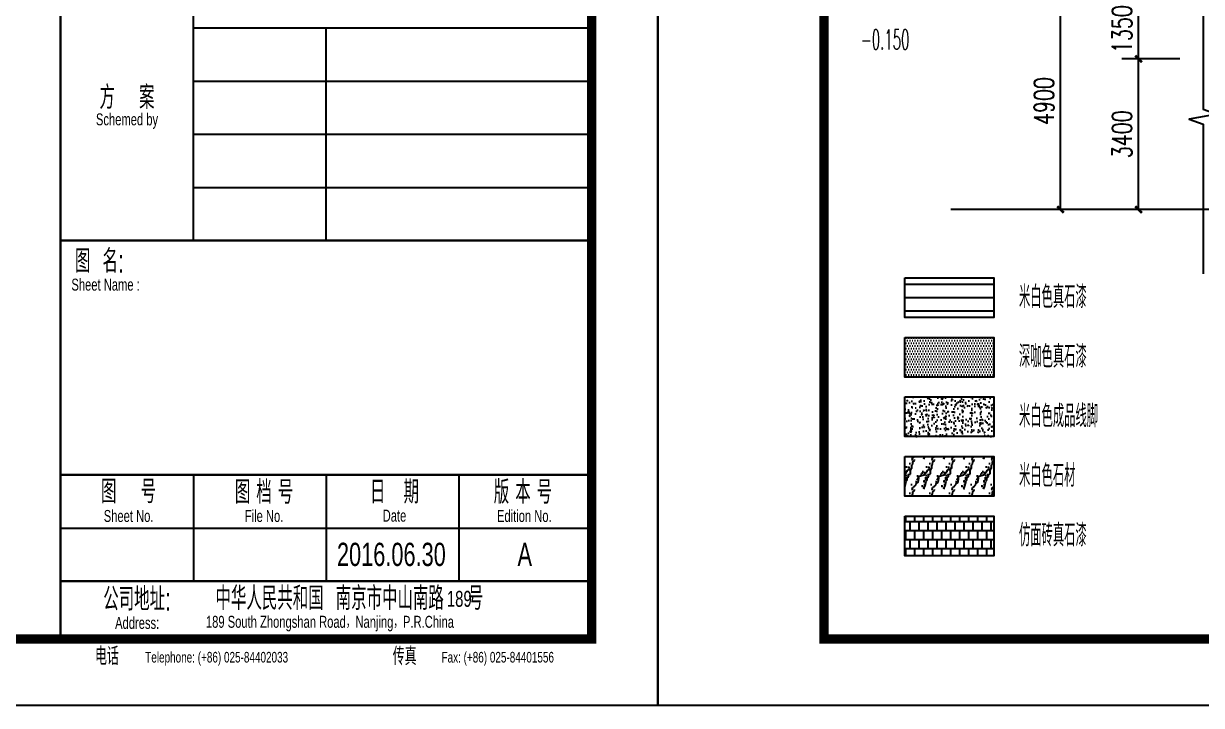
# Model space of a CAD drawing. Extents: x -59851 to 653804, y -249523 to 437614.
# Drawn here: x 513289 to 539911, y 348488 to 363888 of the extents above; entities that cross this region are included whole.
import ezdxf
from ezdxf.enums import TextEntityAlignment as Align

# ---------------------------------------------------------------- set-up
doc = ezdxf.new("R2010")
doc.units = 0
doc.header["$LTSCALE"] = 1000
doc.header["$MEASUREMENT"] = 0
for name, color, linetype in [('A-材质分割线（横向）', 252, 'Continuous'), ('A-第三道尺寸线', 105, 'Continuous'), ('DIM_SYMB', 3, 'Continuous'), ('DOTE', 16, 'Continuous'), ('ELE-1', 41, 'Continuous'), ('LABEL_FIXBOX_PM', 7, 'Continuous'), ('LABEL_FIXTXT_PM', 3, 'Continuous'), ('LABEL_TXT_PM', 1, 'Continuous'), ('PUB_DIM', 3, 'Continuous'), ('PUB_HATCH', 8, 'Continuous'), ('PUB_TEXT', 7, 'Continuous')]:
    doc.layers.add(name, color=color, linetype=linetype)
doc.styles.add('_TCH_DIM', font='SIMPLEX.shx', dxfattribs={"width": 0.7, "bigfont": 'GBCBIG.shx'})
doc.styles.add('_TCH_DIM_T3', font='SIMPLEX.shx', dxfattribs={"width": 0.705882, "bigfont": 'GBCBIG.shx'})
doc.styles.add('LABEL_FIXTXT_PM', font='pm_njadri_r.shx', dxfattribs={"width": 0.7, "bigfont": 'pm_njadri_hztxt.shx'})
doc.styles.add('LABEL_TXT_PM', font='pm_njadri_romans1.shx', dxfattribs={"width": 0.7, "bigfont": 'pm_njadri_hztxt.shx'})
doc.styles.get("Standard").update_dxf_attribs({"font": 'gbenor.shx', "width": 0.7, "bigfont": 'gbcbig.shx'})
doc.dimstyles.new('_TCH_ARCH&&150', dxfattribs={"dimtxt": 446.25, "dimasz": 150, "dimexe": 375, "dimexo": 450, "dimgap": 150, "dimtad": 1, "dimdec": 0, "dimzin": 0, "dimdsep": 46, "dimtxsty": '_TCH_DIM_T3', "dimblk": 'ARCHTICK', "dimcen": 0.09, "dimclrt": 7, "dimazin": 2, "dimtfac": 1, "dimtdec": 0, "dimtix": 1, "dimtmove": 2, "dimatfit": 3, "dimfxl": 0, "dimtolj": 1, "dimtzin": 0, "dimarcsym": 0})

# ---------------------------------------------------------------- blocks, each defined once
blk = doc.blocks.new('zhonghaituqian033103dong')
at = {"layer": 'LABEL_TXT_PM', "style": 'LABEL_TXT_PM', "width": 0.7}
for s, height, p in [('南京海欣房地产开发有限公司', 450, (26376, 197488)), ('NO.2015G34地块', 450, (26356, 196258)), ('2016-5-01', 450, (24426, 195268)), ('3#', 450, (28396, 195268)), ('樊 嵘', 450, (24441, 193620)), ('陈 波', 450, (24441, 192210)), ('康雪梅', 450, (24441, 191290)), ('辛锋 康雪梅', 450, (24441, 190460)), ('李晓蕾', 450, (24441, 189730)), ('张建伟', 450, (24441, 188930)), ('张建伟', 450, (24441, 188060)), ('2016.06.30', 350, (26427, 178567)), ('A', 350, (28437, 178567))]:
    blk.add_text(s, height=height, dxfattribs=at).set_placement(p, align=Align.MIDDLE)
blk = doc.blocks.new('PMSheet_A1_20150113_5-3892016032414355901')
at = {"layer": 'LABEL_FIXBOX_PM'}
for p, q in [((771, 70), (771, 186)), ((791, 70), (791, 102)), ((771, 94), (831, 94)), ((771, 86), (831, 86)), ((771, 78), (831, 78)), ((751, 41), (751, 34)), ((771, 34.7), (771, 18.7)), ((791, 34.7), (791, 18.7)), ((811, 34.7), (811, 18.7)), ((751, 33), (751, 26)), ((830.99, 26.64), (750.88, 26.64)), ((751.35, 18.64), (750.88, 18.64))]:
    blk.add_line(p, q, dxfattribs=at)
blk.add_lwpolyline([(0, 594), (841, 594), (841, 0), (0, 0)], close=True, dxfattribs=at)
at = {"layer": 'LABEL_FIXBOX_PM', "const_width": 1.4}
blk.add_lwpolyline([(831, 584), (25, 584), (25, 10), (831, 10)], close=True, dxfattribs=at)
at = {"layer": 'LABEL_FIXBOX_PM', "const_width": 0.35}
for points in [[(751, 10), (751, 584)], [(751, 70), (831, 70)], [(751, 34.7), (831, 34.7)], [(751, 18.7), (831, 18.7)]]:
    blk.add_lwpolyline(points, dxfattribs=at)
at = {"layer": 'LABEL_FIXBOX_PM'}
blk.add_lwpolyline([(771, 102), (831, 102)], dxfattribs=at)
at = {"layer": 'LABEL_FIXTXT_PM', "style": 'LABEL_FIXTXT_PM', "width": 0.7}
for s, height, p in [('方    案', 3.5, (761, 91.75)), ('Schemed by', 1.8, (761, 88.02)), ('图  名:', 3.5, (756.85, 67.09)), ('图    号', 3.5, (761.24, 32.29)), ('图 档 号', 3.5, (781.65, 32.29)), ('日   期', 3.5, (801.3, 32.29)), ('版 本 号', 3.5, (820.66, 32.29)), ('Sheet No.', 1.8, (761.24, 28.56)), ('File No.', 1.8, (781.65, 28.56)), ('Date', 1.8, (801.3, 28.56)), ('Edition No.', 1.8, (820.86, 28.56)), ('公司地址:', 3.5, (762.53, 16.19)), ('中华人民共和国  南京市中山南路    号', 3.5, (794.52, 16.32)), ('Address:', 1.8, (762.53, 12.46)), ('电话', 2.7, (757.98, 7.55)), ('传真', 2.7, (802.84, 7.55))]:
    blk.add_text(s, height=height, dxfattribs=at).set_placement(p, align=Align.MIDDLE)
for s, p in [('Sheet Name :', (752.62, 63.36)), ('189 South Zhongshan Road，Nanjing，P.R.China', (772.89, 12.59))]:
    blk.add_text(s, height=1.8, dxfattribs=at).set_placement(p, align=Align.MIDDLE_LEFT)
blk.add_text('189', height=2.4, dxfattribs=at).set_placement((809.19, 14.85))
for s, p in [('Telephone: (+86) 025-84402033', (774.51, 6.46)), ('Fax: (+86) 025-84401556', (816.86, 6.46))]:
    blk.add_text(s, height=1.6, dxfattribs=at).set_placement(p, align=Align.CENTER)
at = {"layer": 'LABEL_TXT_PM', "style": 'LABEL_TXT_PM'}
for tag, height, width, p in [('修改图应说明理由', 4.5, 0.7, (788.35, 468.8)), ('出图章签名', 4.5, 0.7, (759.46, 338.09)), ('建设单位_U01', 4.5, 0.7, (800.9, 212.14)), ('建设单位', 4.5, 0.7, (800.9, 210.2)), ('建设单位_D01', 4.5, 0.7, (800.9, 207.4)), ('项目名称_U01', 4.5, 0.7, (800.9, 200.42)), ('项目名称', 4.5, 0.7, (800.9, 198.19)), ('项目名称_D01', 4.5, 0.7, (800.9, 195.3)), ('设计编号', 4.5, 0.6, (780.76, 187.9)), ('分项号', 4.5, 0.6, (820.26, 188)), ('项目经理', 4.5, 0.7, (780.26, 172)), ('项目经理签名', 4.5, 0.7, (810.18, 172.26)), ('审定', 4.5, 0.7, (780.26, 163.9)), ('审定签名', 4.5, 0.7, (810.18, 164.16)), ('审核', 4.5, 0.7, (780.26, 156)), ('审核签名', 4.5, 0.7, (810.18, 156.26)), ('项目负责', 4.5, 0.7, (780.26, 148)), ('项目负责签名', 4.5, 0.7, (810.18, 148.26)), ('专业负责', 4.5, 0.7, (780.26, 140)), ('专业负责签名', 4.5, 0.7, (810.18, 140.26)), ('校对', 4.5, 0.7, (780.26, 131.9)), ('校对签名', 4.5, 0.7, (810.18, 132.16)), ('设计', 4.5, 0.7, (780.26, 124)), ('设计签名', 4.5, 0.7, (810.18, 124.26)), ('绘制', 4.5, 0.7, (780.26, 115.9)), ('绘制签名', 4.5, 0.7, (810.18, 116.16)), ('方案_01签名', 4.5, 0.7, (810.18, 96.16)), ('方案_01', 4.5, 0.7, (780.26, 95.9)), ('方案_02', 4.5, 0.7, (780.26, 87.9)), ('方案_02签名', 4.5, 0.7, (810.18, 88.16)), ('方案_03', 4.5, 0.7, (780.29, 79.9)), ('方案_03签名', 4.5, 0.7, (810.2, 80.16)), ('方案_04', 4.5, 0.7, (780.26, 71.9)), ('方案_04签名', 4.5, 0.7, (810.18, 72.16)), ('图名_U02', 4.5, 0.7, (790.5, 60.2)), ('图名_U01', 4.5, 0.7, (790.5, 54.2)), ('图名', 4.5, 0.7, (790.5, 47.96)), ('图名_D01', 4.5, 0.7, (790.5, 42.4)), ('图名_D02', 4.5, 0.7, (790.5, 37)), ('图号', 3.5, 0.7, (760.97, 20.95)), ('图档号', 3.5, 0.7, (781.1, 20.95)), ('日期', 3.5, 0.7, (801.07, 20.95)), ('版本号', 3.5, 0.7, (820.27, 20.95))]:
    blk.add_attdef(tag, text='', height=height, dxfattribs=dict(at, width=width)).set_placement(p, align=Align.CENTER)
blk = doc.blocks.new('_ArchTick')
at = {"color": 0, "linetype": 'ByBlock', "const_width": 0.4}
blk.add_lwpolyline([(-0.5, -0.5), (0.5, 0.5)], dxfattribs=at)
blk = doc.blocks.new('*D5012')
at = {"layer": 'Defpoints', "color": 0, "transparency": 16777216}
for p in [(536724, 364588), (538114, 364588), (538114, 359688)]:
    blk.add_point(p, dxfattribs=at)
at = {"layer": 'PUB_DIM', "color": 0, "lineweight": -2, "transparency": 16777216}
for p, q in [((537664, 364588), (536349, 364588)), ((536724, 359688), (536724, 364588)), ((537664, 359688), (536349, 359688))]:
    blk.add_line(p, q, dxfattribs=at)
at = {"layer": 'PUB_DIM', "color": 0, "lineweight": -2, "transparency": 16777216, "xscale": 150, "yscale": 150, "zscale": 150}
for p, rotation in [((536724, 364588), 90), ((536724, 359688), 270)]:
    blk.add_blockref('_ArchTick', p, dxfattribs=dict(at, rotation=rotation))
at = {"layer": 'PUB_DIM', "color": 7, "transparency": 16777216, "insert": (536351, 362138), "char_height": 446.2, "attachment_point": 5, "rotation": 90, "style": '_TCH_DIM_T3'}
blk.add_mtext('\\A1;4900', dxfattribs=at)
blk = doc.blocks.new('*D5013')
at = {"layer": 'A-第三道尺寸线', "color": 0, "lineweight": -2, "transparency": 16777216}
for p, q in [((539423, 363088), (538114, 363088)), ((538489, 359688), (538489, 363088)), ((539423, 359688), (538114, 359688))]:
    blk.add_line(p, q, dxfattribs=at)
at = {"layer": 'Defpoints', "color": 0, "transparency": 16777216}
for p in [(538489, 363088), (539873, 363088), (539873, 359688)]:
    blk.add_point(p, dxfattribs=at)
at = {"layer": 'A-第三道尺寸线', "color": 0, "lineweight": -2, "transparency": 16777216, "xscale": 150, "yscale": 150, "zscale": 150}
for p, rotation in [((538489, 363088), 90), ((538489, 359688), 270)]:
    blk.add_blockref('_ArchTick', p, dxfattribs=dict(at, rotation=rotation))
at = {"layer": 'A-第三道尺寸线', "color": 7, "transparency": 16777216, "insert": (538116, 361388), "char_height": 446.2, "attachment_point": 5, "rotation": 90, "style": '_TCH_DIM_T3'}
blk.add_mtext('\\A1;3400', dxfattribs=at)
blk = doc.blocks.new('*D5014')
at = {"layer": 'A-第三道尺寸线', "color": 0, "lineweight": -2, "transparency": 16777216}
for p, q in [((539423, 364438), (538114, 364438)), ((538489, 363088), (538489, 364438)), ((539423, 363088), (538114, 363088))]:
    blk.add_line(p, q, dxfattribs=at)
at = {"layer": 'Defpoints', "color": 0, "transparency": 16777216}
for p in [(538489, 364438), (539873, 364438), (539873, 363088)]:
    blk.add_point(p, dxfattribs=at)
at = {"layer": 'A-第三道尺寸线', "color": 0, "lineweight": -2, "transparency": 16777216, "xscale": 150, "yscale": 150, "zscale": 150}
for p, rotation in [((538489, 364438), 90), ((538489, 363088), 270)]:
    blk.add_blockref('_ArchTick', p, dxfattribs=dict(at, rotation=rotation))
at = {"layer": 'A-第三道尺寸线', "color": 7, "transparency": 16777216, "insert": (538116, 363763), "char_height": 446.2, "attachment_point": 5, "rotation": 90, "style": '_TCH_DIM_T3'}
blk.add_mtext('\\A1;1350', dxfattribs=at)

msp = doc.modelspace()

# ---------------------------------------------------------------- hatches: boundary and pattern name
at = {"layer": 'PUB_HATCH'}
h = msp.add_hatch(dxfattribs=at)
h.set_pattern_fill('DOTS', color=8, scale=37.5)
h.set_pattern_definition([(0, (-913407.735, 475790.78), (29.765625, 59.53125), [0, -59.53125])])
h.paths.add_polyline_path([(533204, 356801.1), (535221.6, 356801.1), (535221.6, 355905.3), (533204, 355905.3)])
h = msp.add_hatch(dxfattribs=at)
h.set_pattern_fill('AR-CONC', color=256, scale=150)
h.set_pattern_definition([(50, (-921232.96, 474444.9), (273.277003, -23.90863), [28.575, -314.325]), (355, (-921232.96, 474444.9), (-52.86424, 286.584964), [22.86, -251.46]), (100.451, (-921210.2, 474442.92), (220.413752, 262.67503), [24.285, -267.135]), (46.1842, (-921232.96, 474521.1), (406.61856, -63.06349), [42.8625, -471.4875]), (96.6356, (-921199.08, 474515.85), (356.10635, 371.13833), [36.4275, -400.7025]), (351.184, (-921232.96, 474521.1), (356.10691, 371.13768), [34.29, -377.19]), (21, (-921194.86, 474502.06), (227.42232, -153.398278), [28.575, -314.325]), (326, (-921194.86, 474502.06), (92.70304, 276.28195), [22.86, -251.46]), (71.4514, (-921175.9, 474489.28), (320.124736, 122.884287), [24.285, -267.135]), (37.5, (-921232.96, 474444.91), (4.632905, 126.832558), [0, -248.412, 0, -255.27, 0, -252.4125]), (7.5, (-921232.96, 474444.91), (100.229494, 150.270862), [0, -145.542, 0, -242.697, 0, -96.2025]), (327.5, (-921317.93, 474444.91), (203.385893, -8.593116), [0, -95.25, 0, -297.18, 0, -394.335]), (317.5, (-921356.03, 474444.91), (222.193772, 38.139737), [0, -123.825, 0, -197.358, 0, -280.035])])
h.paths.add_polyline_path([(533204, 355455.3), (535221.6, 355455.3), (535221.6, 354559.4), (533204, 354559.4)])
h = msp.add_hatch(dxfattribs=at)
h.set_pattern_fill('大理石', color=8, scale=150)
h.set_pattern_definition([(41.9872125, (-904790.16, 474921.44), (899.999987, 675.000015), [14.4146, -3012.65078]), (68.1985905, (-905004.446, 474898.94), (449.9999997, 1350.0000006), [51.92838, -3583.05786]), (60.945396, (-905015.16, 474873.23), (449.9999698, 675.0000192), [22.06206, -4610.97135]), (90, (-905004.45, 474892.5), (450, -3e-14), [6.42857, -668.5714]), (71.565051, (-904794.45, 474908.59), (9e-07, 675), [13.55262, -1409.47231]), (171.469234, (-904794.446, 474908.59), (-449.9999985, 4.2e-06), [21.6683, -4528.6749]), (79.215702, (-904824.446, 474866.8), (450.0000022, 2700.0000012), [45.80906, -4764.14145]), (62.1329961, (-905163.017, 475072.516), (1799.99997813, 3375.0000132), [105.44185, -22037.34735]), (0, (-905156.54, 475171.5), (0, 675), [0, -450]), (64.9831065, (-904865.16, 475294.3), (900.0000023, 2024.9999986), [70.9412, -7377.8841]), (81.4391104, (-904691.589, 475027.516), (899.99999845, 6074.99996169), [100.76557, -21060.0027]), (82.8749836, (-904940.16, 475088.587), (449.99997296, 3375.0000034), [51.8288, -10832.2191]), (76.75948, (-904985.16, 474947.158), (450.00000437, 2024.99999844), [112.27017, -11676.0978]), (0, (-905055.3, 474947.5), (0, 675), [0, -450]), (0, (-905048.1, 474940.26), (0, 675), [0, -450]), (0, (-904997.5, 474976.4), (0, 675), [0, -450]), (0, (-905011.9, 475055.9), (0, 675), [0, -450]), (59.0362434, (-904959.446, 475056.444), (449.9999642, 675.0000194), [37.48469, -7834.3002]), (0, (-904940.2, 475087.34), (0, 675), [0, -450]), (0, (-904997.5, 475063.1), (0, 675), [0, -450]), (0, (-904975.8, 475106.45), (0, 675), [0, -450]), (0, (-904997.5, 475041.4), (0, 675), [0, -450]), (50.194429, (-904736.59, 474995.37), (450.0000003, 675.0000003), [16.73625, -3497.8761]), (90, (-904736.6, 474976.1), (450, -3e-14), [19.28571, -655.71426]), (43.66778, (-904760.16, 474953.587), (1350.000001, 1349.9999974), [32.58623, -6810.5214]), (90, (-904760.16, 474947.16), (450, -3e-14), [6.42857, -668.5714]), (39.805571, (-904779.446, 474931.087), (899.9999785, 675.0000266), [25.10437, -5246.81415]), (0, (-904845.6, 474976.4), (0, 675), [0, -450]), (0, (-904735.6, 474996.8), (0, 675), [0, -450]), (0, (-904735.6, 474996.8), (0, 675), [0, -450]), (29.3577535, (-904725.874, 475008.23), (1349.9999973, 675.000004), [39.33763, -4091.1133]), (0, (-904737.2, 475041.4), (0, 675), [0, -450]), (146.309932, (-904865.16, 475294.3), (-900.0000055, 674.9999883), [46.35709, -4821.1371]), (8.1301023, (-904914.446, 475204.3), (4499.9999683, 674.999996), [45.45686, -9500.4846]), (47.8624052, (-905015.16, 475191.444), (1800.0000008, 2024.99999812), [60.68487, -12683.13705]), (14.620874, (-905113.731, 475165.73), (2699.99999256, 675.00002816), [101.87027, -10594.5075]), (0, (-905077, 475207.6), (0, 675), [0, -450]), (18.434949, (-904933.73, 475140.016), (1800, 674.9999978), [20.32893, -4248.74588]), (16.699244, (-904914.45, 475146.44), (449.999991, 3.7e-05), [11.18604, -2337.88288]), (101.093723, (-904903.731, 475149.658), (-900.00000787, 4724.9999558), [55.68337, -11637.8244]), (0, (-904961.3, 475178.7), (0, 675), [0, -450]), (0, (-904914.7, 475205.6), (0, 675), [0, -450]), (0, (-904975.8, 475128.1), (0, 675), [0, -450]), (0, (-905033.6, 475272.64), (0, 675), [0, -450]), (0, (-905055.3, 475243.74), (0, 675), [0, -450]), (44.1449026, (-904940.16, 475284.658), (1350.0000023, 1349.99999995), [50.76582, -10610.0559]), (54.5829447, (-904974.446, 475236.444), (450.00000126, 674.99999734), [59.16188, -12364.8318]), (0, (-904939.55, 475285.1), (0, 675), [0, -450]), (0, (-905004.7, 475250.96), (0, 675), [0, -450]), (0, (-904939.55, 475285.1), (0, 675), [0, -450]), (0, (-904974.4, 475235.4), (0, 675), [0, -450]), (75.068583, (-904869.45, 475210.73), (450, 2025.0000006), [16.63304, -3476.30625]), (90, (-904865.16, 475226.8), (450, -3e-14), [67.5, -607.5]), (50.194429, (-904785.874, 475509.66), (450.0000003, 675.0000003), [16.73625, -3497.8761]), (0, (-904910.7, 475366.6), (0, 675), [0, -450]), (0, (-904896.24, 475359.35), (0, 675), [0, -450]), (0, (-904954.1, 475373.8), (0, 675), [0, -450]), (0, (-904881.8, 475453.3), (0, 675), [0, -450]), (53.1301023, (-904835.16, 475413.23), (450.0000006, 674.9999996), [32.14286, -6717.85695]), (90, (-904835.16, 475358.6), (450, -3e-14), [54.64286, -620.35713]), (0, (-904835.1, 475359.7), (0, 675), [0, -450]), (23.1985905, (-904800.87, 475503.23), (1350.000001, 675.0000003), [16.31952, -3410.77837]), (66.037511, (-904805.16, 475493.59), (450, 1349.999999), [10.55235, -2205.44064]), (66.037511, (-904809.45, 475483.94), (450, 1349.999999), [10.55235, -2205.44064]), (81.8698976, (-904815.874, 475438.944), (450.00000195, 3375.00000034), [45.45686, -9500.4846]), (90, (-904775.16, 475522.5), (450, -3e-14), [16.07143, -658.92856]), (0, (-904824.6, 475545), (0, 675), [0, -450])])
h.paths.add_polyline_path([(533204, 354109.4), (535221.6, 354109.4), (535221.6, 353213.5), (533204, 353213.5)])
h = msp.add_hatch(dxfattribs=at)
h.set_pattern_fill('AR-B88', color=256, scale=100)
h.set_pattern_definition([(0, (602620.95, 50890.8), (0, 203.2), []), (90, (602620.95, 50890.81), (-101.6, 203.2), [203.2, -203.2])])
h.paths.add_polyline_path([(533204, 352763.5), (535221.6, 352763.5), (535221.6, 351867.6), (533204, 351867.6)])

# ---------------------------------------------------------------- linework, layer by layer
at = {"layer": 'A-材质分割线（横向）'}
for points in [[(533204, 357999.1), (535221.6, 357999.1)], [(533204, 357699.1), (535221.6, 357699.1)], [(533204, 357399.1), (535221.6, 357399.1)]]:
    msp.add_lwpolyline(points, dxfattribs=at)
at = {"layer": 'DIM_SYMB'}
msp.add_lwpolyline([(539948.1, 365337.8), (539948.1, 361954.7), (540263.1, 361840), (539633.1, 361729), (539948.1, 361617.2), (539948.1, 358234.1)], dxfattribs=at)
at = {"layer": 'DOTE'}
msp.add_line((571752.5, 359687.8), (534248, 359687.8), dxfattribs=at)
at = {"layer": 'ELE-1'}
for points in [[(533204, 358147), (535221.6, 358147), (535221.6, 357251.1), (533204, 357251.1)], [(533204, 356801.1), (535221.6, 356801.1), (535221.6, 355905.3), (533204, 355905.3)], [(533204, 355455.3), (535221.6, 355455.3), (535221.6, 354559.4), (533204, 354559.4)], [(533204, 354109.4), (535221.6, 354109.4), (535221.6, 353213.5), (533204, 353213.5)], [(533204, 352763.5), (535221.6, 352763.5), (535221.6, 351867.6), (533204, 351867.6)]]:
    msp.add_lwpolyline(points, close=True, dxfattribs=at)

# ---------------------------------------------------------------- block references
for name, p, xscale, yscale, zscale in [('PMSheet_A1_20150113_5-3892016032414355901', (401477.5, 348488), 150, 150, 150), ('PMSheet_A1_20150113_5-3892016032414355901', (527627.5, 348488), 150, 150, 150), ('zhonghaituqian033103dong', (481961.6, 84049.1), 1.5, 1.5, 1.5)]:
    msp.add_blockref(name, p, dxfattribs=dict(xscale=xscale, yscale=yscale, zscale=zscale))

# ---------------------------------------------------------------- texts
at = {"layer": 'PUB_TEXT', "style": '_TCH_DIM', "width": 0.494118}
msp.add_text('-0.150', height=446.25, dxfattribs=at).set_placement((532214.8, 363305.3))
at = {"layer": 'PUB_TEXT', "width": 0.7}
for s, p in [('米白色真石漆', (535787, 357462.8)), ('深咖色真石漆', (535787, 356116.9)), ('米白色成品线脚', (535787, 354771.1)), ('米白色石材', (535787, 353425.2)), ('仿面砖真石漆', (535787, 352079.3))]:
    msp.add_text(s, height=506.38, dxfattribs=at).set_placement(p)

# ---------------------------------------------------------------- dimensions: what is measured, and where the dimension line sits
at = {"layer": 'A-第三道尺寸线'}
for p1, p2, picture, middle in [((539872.9, 363087.8), (539872.9, 364437.8), '*D5014', (538115.7, 363762.8)), ((539872.9, 359687.8), (539872.9, 363087.8), '*D5013', (538115.7, 361387.8))]:
    dim = msp.add_aligned_dim(p1=p1, p2=p2, distance=1384.1, dimstyle='_TCH_ARCH&&150', dxfattribs=at)
    dim.commit()
    dim.dimension.update_dxf_attribs({"geometry": picture, "text_midpoint": middle})
at = {"layer": 'PUB_DIM'}
dim = msp.add_aligned_dim(p1=(538113.9, 359687.8), p2=(538113.9, 364587.8), distance=1389.5, dimstyle='_TCH_ARCH&&150', dxfattribs=at)
dim.commit()
dim.dimension.update_dxf_attribs({"geometry": '*D5012', "text_midpoint": (536351.3, 362137.8)})

doc.saveas('drawing.dxf')
